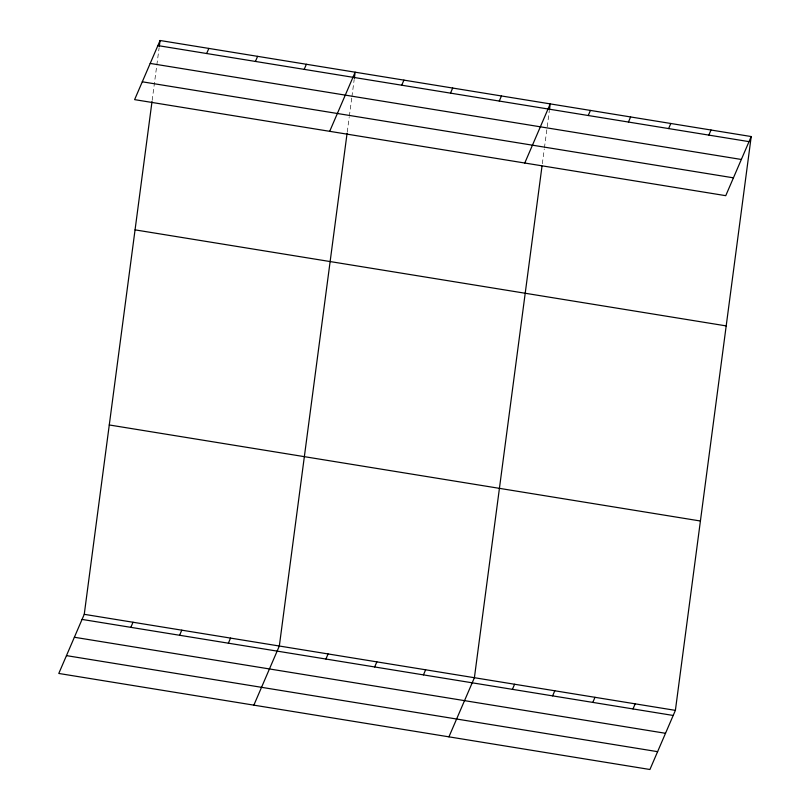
<?xml version="1.0" encoding="UTF-8"?>
<svg xmlns="http://www.w3.org/2000/svg" width="810" height="810" viewBox="0 0 810 810"><rect width="100%" height="100%" fill="white"/><g stroke="black" fill="none" stroke-linecap="round" stroke-linejoin="round"><path stroke-width="0.61" stroke-dasharray="4.05 3.04" d="M152.169 100.359L156.684 66.157M156.846 64.932L159.114 47.831M347.247 132.06L349.181 117.399M349.343 116.174L351.763 97.848M351.925 96.623L354.183 79.522M542.315 163.752L544.259 149.091M544.421 147.865L549.261 111.213"/><path stroke-width="1.21" d="M751.214 136.546L725.75 195.676L134.612 99.63L160.076 40.5L751.214 136.546L675.388 710.37L649.924 769.5L58.786 673.454L84.25 614.324L152.007 101.584M159.276 46.605L160.076 40.5M347.085 133.275L279.328 646.026L253.854 705.156M354.345 78.307L355.155 72.191L329.69 131.321M542.001 166.192L474.397 677.717L448.932 736.847M549.423 109.998L550.233 103.882L524.769 163.023M206.651 53.521L208.848 48.428M255.423 61.438L257.62 56.346M304.195 69.366L306.382 64.273M130.825 627.345L133.022 622.252M401.73 85.212L403.927 80.119M179.597 635.273L181.784 630.17M450.502 93.13L452.689 88.037M228.359 643.191L230.556 638.098M499.264 101.058L501.461 95.965M325.904 659.036L328.091 653.943M588.232 115.516L590.429 110.413M374.666 666.964L376.863 661.871M628.428 122.047L630.625 116.944M423.438 674.882L425.635 669.789M668.625 128.577L670.822 123.474M708.831 135.108L711.018 130.005M512.406 689.34L514.593 684.247M552.602 695.871L554.799 690.778M592.798 702.402L594.996 697.309M632.995 708.932L635.192 703.839M157.889 45.593L749.027 141.639M150.204 63.423L741.342 159.469M142.297 81.8L733.435 177.835M135.057 229.868L726.195 325.904M109.269 424.966L700.407 521.002M84.25 614.324L675.388 710.37M82.053 619.417L673.191 715.463M74.378 637.257L665.516 733.293M66.46 655.624L657.598 751.67"/></g></svg>
